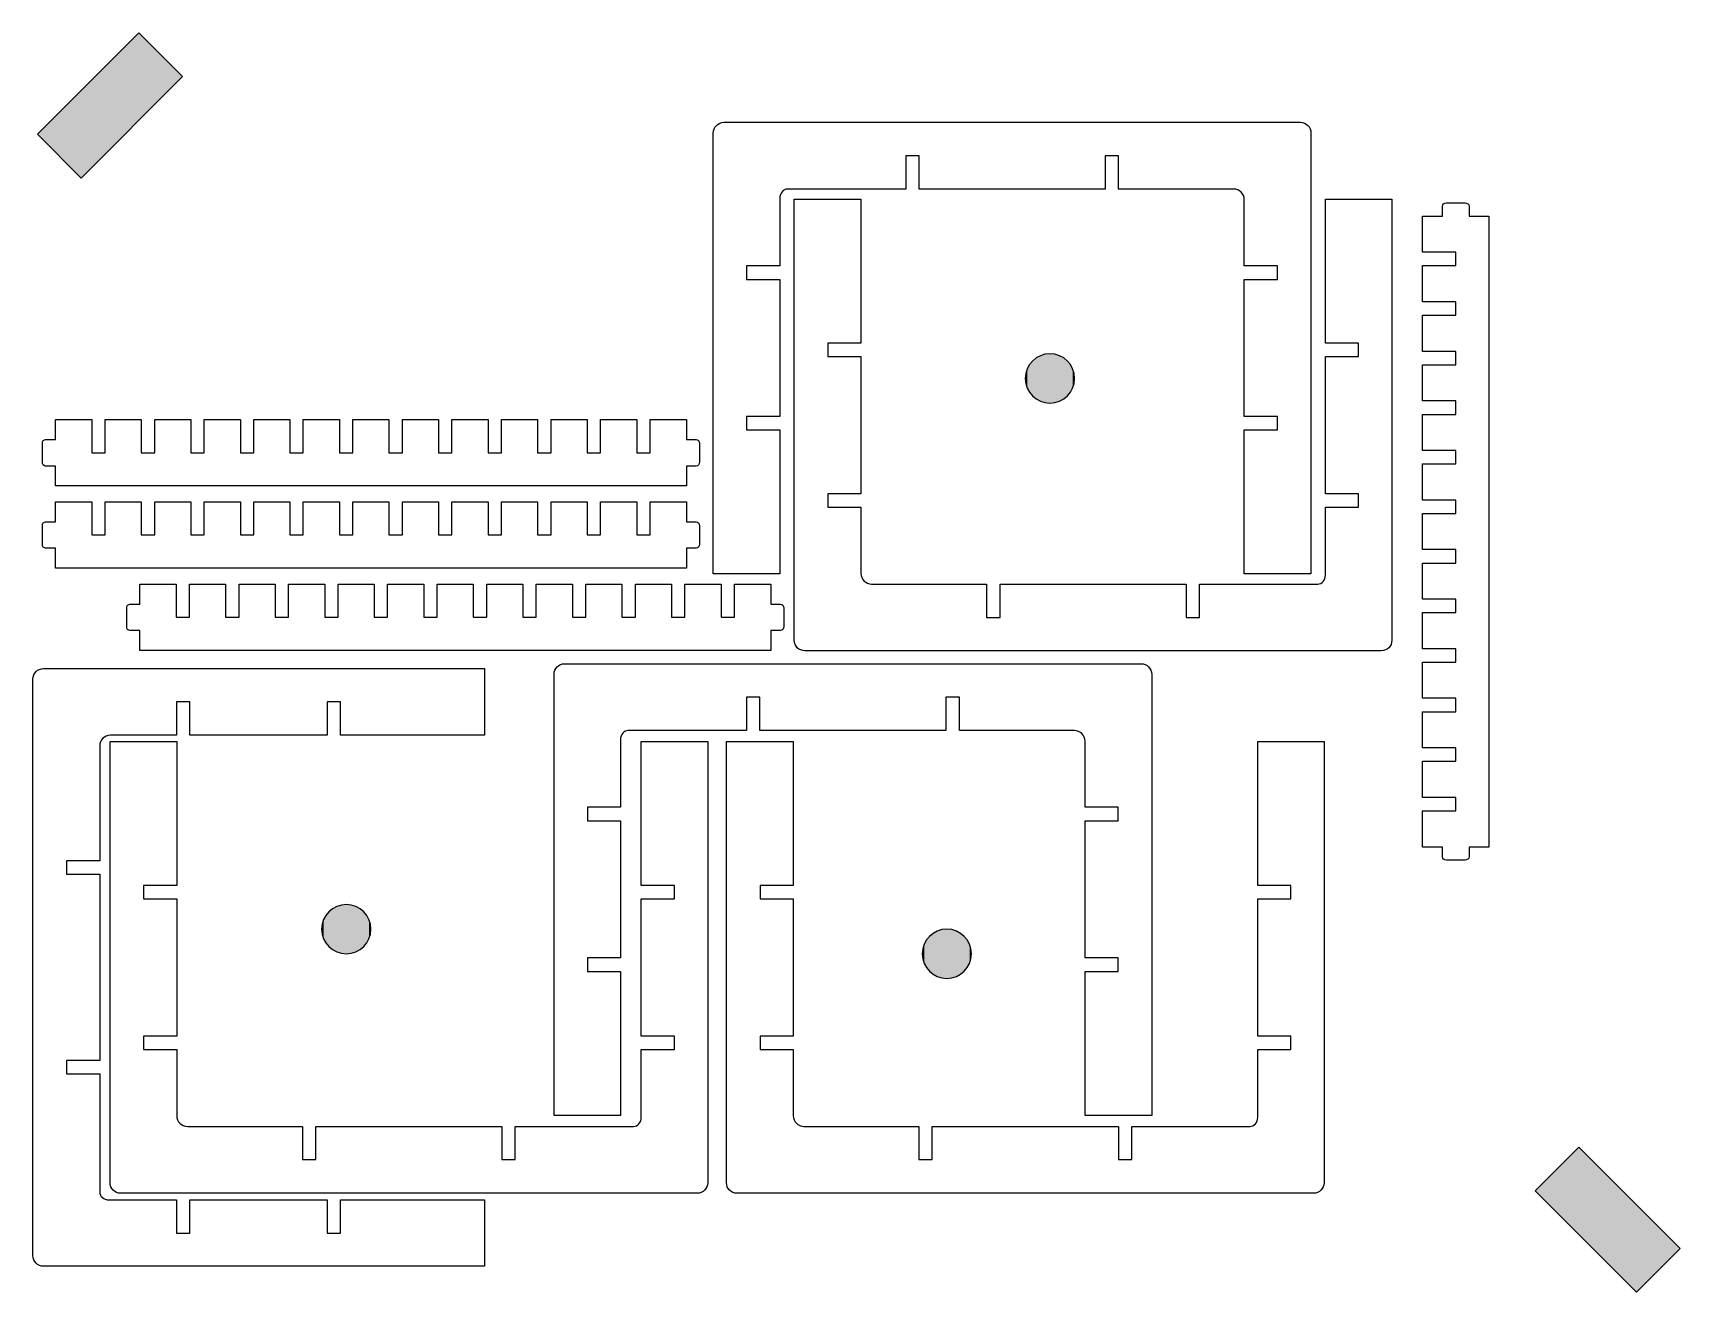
# Model space of a CAD drawing. Extents: x -481 to 759, y -592 to 356.
import ezdxf

# ---------------------------------------------------------------- set-up
doc = ezdxf.new("R2010")
doc.units = 0
doc.layers.add('LAYER_1', color=7, linetype='CONTINUOUS')

# ---------------------------------------------------------------- blocks, each defined once
blk = doc.blocks.new('*U1')
at = {"layer": 'LAYER_1', "color": 251}
for points in [[(-401.2, 290.3), (-444.6, 312.7), (-401.2, 356.1)], [(-444.6, 246.9), (-477.5, 279.8), (-444.6, 312.7)]]:
    blk.add_solid(points, dxfattribs=at)
at = {"layer": 'LAYER_1', "color": 251, "extrusion": (0, 0, -1)}
for points in [[(401.2, 290.3), (401.2, 356.1), (368.3, 323.2)], [(444.6, 246.9), (444.6, 312.7), (401.2, 290.3)]]:
    blk.add_solid(points, dxfattribs=at)
blk = doc.blocks.new('*U2')
at = {"layer": 'LAYER_1', "color": 251}
for points in [[(682.9, -548.3), (650, -515.4), (682.9, -482.5)], [(682.9, -548.3), (682.9, -482.5), (726.3, -591.7)]]:
    blk.add_solid(points, dxfattribs=at)
at = {"layer": 'LAYER_1', "color": 251, "extrusion": (0, 0, -1)}
for points in [[(-726.3, -591.7), (-682.9, -482.5), (-726.3, -525.8)], [(-726.3, -591.7), (-726.3, -525.8), (-759.2, -558.8)]]:
    blk.add_solid(points, dxfattribs=at)
blk = doc.blocks.new('*U3')
at = {"layer": 'LAYER_1', "color": 250}
for points in [[(-261.4, -327.3), (-262.1, -311.3), (-261.4, -309.7)], [(-260.4, -328.9), (-261.4, -309.7), (-260.4, -308.1)], [(-261.4, -327.3), (-261.4, -309.7), (-260.4, -328.9)], [(-259.4, -330.3), (-260.4, -308.1), (-259.4, -306.7)], [(-260.4, -328.9), (-260.4, -308.1), (-259.4, -330.3)], [(-258.2, -331.6), (-259.4, -306.7), (-258.2, -305.4)], [(-259.4, -330.3), (-259.4, -306.7), (-258.2, -331.6)], [(-256.8, -332.8), (-258.2, -305.4), (-256.8, -304.2)], [(-258.2, -331.6), (-258.2, -305.4), (-256.8, -332.8)], [(-255.4, -333.9), (-256.8, -304.2), (-255.4, -303.1)], [(-256.8, -332.8), (-256.8, -304.2), (-255.4, -333.9)], [(-253.9, -334.8), (-255.4, -303.1), (-253.9, -302.2)], [(-255.4, -333.9), (-255.4, -303.1), (-253.9, -334.8)], [(-252.3, -335.6), (-253.9, -302.2), (-252.3, -301.4)], [(-253.9, -334.8), (-253.9, -302.2), (-252.3, -335.6)], [(-250.6, -336.2), (-252.3, -301.4), (-250.6, -300.8)], [(-252.3, -335.6), (-252.3, -301.4), (-250.6, -336.2)], [(-248.8, -336.7), (-250.6, -300.8), (-248.8, -300.3)], [(-250.6, -336.2), (-250.6, -300.8), (-248.8, -336.7)], [(-246.9, -336.9), (-248.8, -300.3), (-246.9, -300.1)], [(-248.8, -336.7), (-248.8, -300.3), (-246.9, -336.9)], [(-245, -337), (-246.9, -300.1), (-245, -300)], [(-246.9, -336.9), (-246.9, -300.1), (-245, -337)], [(-263.5, -320.4), (-263.6, -318.5), (-263.5, -316.6)], [(-263.2, -322.2), (-263.5, -316.6), (-263.2, -314.8)], [(-263.5, -320.4), (-263.5, -316.6), (-263.2, -322.2)], [(-262.8, -324), (-263.2, -314.8), (-262.8, -313)], [(-263.2, -322.2), (-263.2, -314.8), (-262.8, -324)], [(-262.1, -325.7), (-262.8, -313), (-262.1, -311.3)], [(-262.8, -324), (-262.8, -313), (-262.1, -325.7)], [(-262.1, -325.7), (-262.1, -311.3), (-261.4, -327.3)]]:
    blk.add_solid(points, dxfattribs=at)
at = {"layer": 'LAYER_1', "color": 250, "extrusion": (0, 0, -1)}
for points in [[(245, -337), (245, -300), (243.2, -336.9)], [(243.2, -336.9), (245, -300), (243.2, -300.1)], [(243.2, -336.9), (243.2, -300.1), (241.3, -336.7)], [(241.3, -336.7), (243.2, -300.1), (241.3, -300.3)], [(241.3, -336.7), (241.3, -300.3), (239.5, -336.2)], [(239.5, -336.2), (241.3, -300.3), (239.5, -300.8)], [(239.5, -336.2), (239.5, -300.8), (237.8, -335.6)], [(237.8, -335.6), (239.5, -300.8), (237.8, -301.4)], [(237.8, -335.6), (237.8, -301.4), (236.2, -334.8)], [(236.2, -334.8), (237.8, -301.4), (236.2, -302.2)], [(236.2, -334.8), (236.2, -302.2), (234.7, -333.9)], [(234.7, -333.9), (236.2, -302.2), (234.7, -303.1)], [(234.7, -333.9), (234.7, -303.1), (233.3, -332.8)], [(233.3, -332.8), (234.7, -303.1), (233.3, -304.2)], [(233.3, -332.8), (233.3, -304.2), (231.9, -331.6)], [(231.9, -331.6), (233.3, -304.2), (231.9, -305.4)], [(231.9, -331.6), (231.9, -305.4), (230.7, -330.3)], [(230.7, -330.3), (231.9, -305.4), (230.7, -306.7)], [(230.7, -330.3), (230.7, -306.7), (229.7, -328.9)], [(229.7, -328.9), (230.7, -306.7), (229.7, -308.1)], [(229.7, -328.9), (229.7, -308.1), (228.7, -327.3)], [(228.7, -327.3), (229.7, -308.1), (228.7, -309.7)], [(228.7, -327.3), (228.7, -309.7), (228, -325.7)], [(228, -325.7), (228.7, -309.7), (228, -311.3)], [(228, -325.7), (228, -311.3), (227.3, -324)], [(227.3, -324), (228, -311.3), (227.3, -313)], [(227.3, -324), (227.3, -313), (226.9, -322.2)], [(226.9, -322.2), (227.3, -313), (226.9, -314.8)], [(226.9, -322.2), (226.9, -314.8), (226.6, -320.4)], [(226.6, -320.4), (226.9, -314.8), (226.6, -316.6)], [(226.6, -320.4), (226.6, -316.6), (226.5, -318.5)]]:
    blk.add_solid(points, dxfattribs=at)
blk = doc.blocks.new('*U4')
at = {"layer": 'LAYER_1', "color": 250}
for points in [[(275.9, 79.7), (274.4, 111.4), (275.9, 112.3)], [(277.6, 78.9), (275.9, 112.3), (277.6, 113.1)], [(275.9, 79.7), (275.9, 112.3), (277.6, 78.9)], [(279.3, 78.3), (277.6, 113.1), (279.3, 113.7)], [(277.6, 78.9), (277.6, 113.1), (279.3, 78.3)], [(281, 77.9), (279.3, 113.7), (281, 114.2)], [(279.3, 78.3), (279.3, 113.7), (281, 77.9)], [(282.9, 77.6), (281, 114.2), (282.9, 114.5)], [(281, 77.9), (281, 114.2), (282.9, 77.6)], [(284.8, 77.5), (282.9, 114.5), (284.8, 114.6)], [(282.9, 77.6), (282.9, 114.5), (284.8, 77.5)], [(266.6, 92.3), (266.3, 97.9), (266.6, 99.8)], [(267.1, 90.5), (266.6, 99.8), (267.1, 101.5)], [(266.6, 92.3), (266.6, 99.8), (267.1, 90.5)], [(267.7, 88.8), (267.1, 101.5), (267.7, 103.2)], [(267.1, 90.5), (267.1, 101.5), (267.7, 88.8)], [(268.5, 87.2), (267.7, 103.2), (268.5, 104.9)], [(267.7, 88.8), (267.7, 103.2), (268.5, 87.2)], [(269.4, 85.7), (268.5, 104.9), (269.4, 106.4)], [(268.5, 87.2), (268.5, 104.9), (269.4, 85.7)], [(270.5, 84.2), (269.4, 106.4), (270.5, 107.8)], [(269.4, 85.7), (269.4, 106.4), (270.5, 84.2)], [(271.7, 82.9), (270.5, 107.8), (271.7, 109.1)], [(270.5, 84.2), (270.5, 107.8), (271.7, 82.9)], [(273, 81.7), (271.7, 109.1), (273, 110.3)], [(271.7, 82.9), (271.7, 109.1), (273, 81.7)], [(274.4, 80.7), (273, 110.3), (274.4, 111.4)], [(273, 81.7), (273, 110.3), (274.4, 80.7)], [(274.4, 80.7), (274.4, 111.4), (275.9, 79.7)], [(266.3, 94.1), (266.2, 96), (266.3, 97.9)], [(266.3, 94.1), (266.3, 97.9), (266.6, 92.3)]]:
    blk.add_solid(points, dxfattribs=at)
at = {"layer": 'LAYER_1', "color": 250, "extrusion": (0, 0, -1)}
for points in [[(-284.8, 77.5), (-284.8, 114.6), (-286.7, 77.6)], [(-286.7, 77.6), (-284.8, 114.6), (-286.7, 114.5)], [(-286.7, 77.6), (-286.7, 114.5), (-288.5, 77.9)], [(-288.5, 77.9), (-286.7, 114.5), (-288.5, 114.2)], [(-288.5, 77.9), (-288.5, 114.2), (-290.3, 78.3)], [(-290.3, 78.3), (-288.5, 114.2), (-290.3, 113.7)], [(-290.3, 78.3), (-290.3, 113.7), (-292, 78.9)], [(-292, 78.9), (-290.3, 113.7), (-292, 113.1)], [(-292, 78.9), (-292, 113.1), (-293.6, 79.7)], [(-293.6, 79.7), (-292, 113.1), (-293.6, 112.3)], [(-293.6, 79.7), (-293.6, 112.3), (-295.1, 80.7)], [(-295.1, 80.7), (-293.6, 112.3), (-295.1, 111.4)], [(-295.1, 80.7), (-295.1, 111.4), (-296.6, 81.7)], [(-296.6, 81.7), (-295.1, 111.4), (-296.6, 110.3)], [(-296.6, 81.7), (-296.6, 110.3), (-297.9, 82.9)], [(-297.9, 82.9), (-296.6, 110.3), (-297.9, 109.1)], [(-297.9, 82.9), (-297.9, 109.1), (-299.1, 84.2)], [(-299.1, 84.2), (-297.9, 109.1), (-299.1, 107.8)], [(-299.1, 84.2), (-299.1, 107.8), (-300.2, 85.7)], [(-300.2, 85.7), (-299.1, 107.8), (-300.2, 106.4)], [(-300.2, 85.7), (-300.2, 106.4), (-301.1, 87.2)], [(-301.1, 87.2), (-300.2, 106.4), (-301.1, 104.9)], [(-301.1, 87.2), (-301.1, 104.9), (-301.9, 88.8)], [(-301.9, 88.8), (-301.1, 104.9), (-301.9, 103.2)], [(-301.9, 88.8), (-301.9, 103.2), (-302.5, 90.5)], [(-302.5, 90.5), (-301.9, 103.2), (-302.5, 101.5)], [(-302.5, 90.5), (-302.5, 101.5), (-302.9, 92.3)], [(-302.9, 92.3), (-302.5, 101.5), (-302.9, 99.8)], [(-302.9, 92.3), (-302.9, 99.8), (-303.2, 94.1)], [(-303.2, 94.1), (-302.9, 99.8), (-303.2, 97.9)], [(-303.2, 94.1), (-303.2, 97.9), (-303.3, 96)]]:
    blk.add_solid(points, dxfattribs=at)
blk = doc.blocks.new('*U5')
at = {"layer": 'LAYER_1', "color": 250}
for points in [[(196.8, -352.4), (195.4, -322.7), (196.8, -321.7)], [(198.3, -353.3), (196.8, -321.7), (198.3, -320.7)], [(196.8, -352.4), (196.8, -321.7), (198.3, -353.3)], [(200, -354.1), (198.3, -320.7), (200, -320)], [(198.3, -353.3), (198.3, -320.7), (200, -354.1)], [(201.7, -354.7), (200, -320), (201.7, -319.3)], [(200, -354.1), (200, -320), (201.7, -354.7)], [(203.5, -355.2), (201.7, -319.3), (203.5, -318.9)], [(201.7, -354.7), (201.7, -319.3), (203.5, -355.2)], [(205.3, -355.5), (203.5, -318.9), (205.3, -318.6)], [(203.5, -355.2), (203.5, -318.9), (205.3, -355.5)], [(207.2, -355.6), (205.3, -318.6), (207.2, -318.5)], [(205.3, -355.5), (205.3, -318.6), (207.2, -355.6)], [(189, -340.8), (188.7, -335.1), (189, -333.3)], [(189.5, -342.6), (189, -333.3), (189.5, -331.5)], [(189, -340.8), (189, -333.3), (189.5, -342.6)], [(190.1, -344.3), (189.5, -331.5), (190.1, -329.8)], [(189.5, -342.6), (189.5, -331.5), (190.1, -344.3)], [(190.9, -345.9), (190.1, -329.8), (190.9, -328.2)], [(190.1, -344.3), (190.1, -329.8), (190.9, -345.9)], [(191.8, -347.4), (190.9, -328.2), (191.8, -326.7)], [(190.9, -345.9), (190.9, -328.2), (191.8, -347.4)], [(192.9, -348.8), (191.8, -326.7), (192.9, -325.2)], [(191.8, -347.4), (191.8, -326.7), (192.9, -348.8)], [(194.1, -350.2), (192.9, -325.2), (194.1, -323.9)], [(192.9, -348.8), (192.9, -325.2), (194.1, -350.2)], [(195.4, -351.3), (194.1, -323.9), (195.4, -322.7)], [(194.1, -350.2), (194.1, -323.9), (195.4, -351.3)], [(195.4, -351.3), (195.4, -322.7), (196.8, -352.4)], [(188.7, -338.9), (188.6, -337), (188.7, -335.1)], [(188.7, -338.9), (188.7, -335.1), (189, -340.8)]]:
    blk.add_solid(points, dxfattribs=at)
at = {"layer": 'LAYER_1', "color": 250, "extrusion": (0, 0, -1)}
for points in [[(-207.2, -355.6), (-207.2, -318.5), (-209.1, -355.5)], [(-209.1, -355.5), (-207.2, -318.5), (-209.1, -318.6)], [(-209.1, -355.5), (-209.1, -318.6), (-210.9, -355.2)], [(-210.9, -355.2), (-209.1, -318.6), (-210.9, -318.9)], [(-210.9, -355.2), (-210.9, -318.9), (-212.7, -354.7)], [(-212.7, -354.7), (-210.9, -318.9), (-212.7, -319.3)], [(-212.7, -354.7), (-212.7, -319.3), (-214.4, -354.1)], [(-214.4, -354.1), (-212.7, -319.3), (-214.4, -320)], [(-214.4, -354.1), (-214.4, -320), (-216, -353.3)], [(-216, -353.3), (-214.4, -320), (-216, -320.7)], [(-216, -353.3), (-216, -320.7), (-217.6, -352.4)], [(-217.6, -352.4), (-216, -320.7), (-217.6, -321.7)], [(-217.6, -352.4), (-217.6, -321.7), (-219, -351.3)], [(-219, -351.3), (-217.6, -321.7), (-219, -322.7)], [(-219, -351.3), (-219, -322.7), (-220.3, -350.2)], [(-220.3, -350.2), (-219, -322.7), (-220.3, -323.9)], [(-220.3, -350.2), (-220.3, -323.9), (-221.5, -348.8)], [(-221.5, -348.8), (-220.3, -323.9), (-221.5, -325.2)], [(-221.5, -348.8), (-221.5, -325.2), (-222.6, -347.4)], [(-222.6, -347.4), (-221.5, -325.2), (-222.6, -326.7)], [(-222.6, -347.4), (-222.6, -326.7), (-223.5, -345.9)], [(-223.5, -345.9), (-222.6, -326.7), (-223.5, -328.2)], [(-223.5, -345.9), (-223.5, -328.2), (-224.3, -344.3)], [(-224.3, -344.3), (-223.5, -328.2), (-224.3, -329.8)], [(-224.3, -344.3), (-224.3, -329.8), (-224.9, -342.6)], [(-224.9, -342.6), (-224.3, -329.8), (-224.9, -331.5)], [(-224.9, -342.6), (-224.9, -331.5), (-225.4, -340.8)], [(-225.4, -340.8), (-224.9, -331.5), (-225.4, -333.3)], [(-225.4, -340.8), (-225.4, -333.3), (-225.6, -338.9)], [(-225.6, -338.9), (-225.4, -333.3), (-225.6, -335.1)], [(-225.6, -338.9), (-225.6, -335.1), (-225.7, -337)]]:
    blk.add_solid(points, dxfattribs=at)

msp = doc.modelspace()

# ---------------------------------------------------------------- linework, layer by layer
at = {"layer": 'LAYER_1'}
for points in [[(-368.3, 323.2), (-444.6, 246.9), (-477.5, 279.8), (-401.2, 356.1), (-368.3, 323.2)], [(682.9, -482.5), (759.2, -558.8), (726.3, -591.7), (650, -515.4), (682.9, -482.5)]]:
    msp.add_lwpolyline(points, dxfattribs=at)
at = {"layer": 'LAYER_1', "color": 250}
for points, knots in [([(81.3, -51.1), (81.3, -51.1), (81.3, -0.9), (81.3, 57.3), (81.3, 57.3), (56.4, 57.3), (56.4, 57.3), (56.4, 57.3), (56.4, 67.4), (56.4, 67.4), (56.4, 67.4), (81.3, 67.4), (81.3, 67.4), (81.3, 102.9), (81.3, 140.4), (81.3, 170.6), (81.3, 170.6), (56.4, 170.6), (56.4, 170.6), (56.4, 170.6), (56.4, 180.7), (56.4, 180.7), (56.4, 180.7), (81.3, 180.7), (81.3, 180.7), (81.3, 210.2), (81.3, 230.7), (81.3, 231.7), (81.3, 235.5), (84, 238.6), (87.2, 238.6), (88.3, 238.6), (126.2, 238.6), (176.2, 238.6), (176.2, 238.6), (176.2, 263.6), (176.2, 263.6), (176.2, 263.6), (186.3, 263.6), (186.3, 263.6), (186.3, 263.6), (186.3, 238.6), (186.3, 238.6), (230.5, 238.6), (282.4, 238.6), (326.4, 238.6), (326.4, 238.6), (326.4, 263.6), (326.4, 263.6), (326.4, 263.6), (336.5, 263.6), (336.5, 263.6), (336.5, 263.6), (336.5, 238.6), (336.5, 238.6), (386, 238.6), (423.1, 238.6), (423.1, 238.6), (427.5, 238.6), (431.1, 235), (431.1, 230.6), (431.1, 230.6), (431.1, 180.7), (431.1, 180.7), (431.1, 180.7), (456.1, 180.7), (456.1, 180.7), (456.1, 180.7), (456.1, 170.6), (456.1, 170.6), (456.1, 170.6), (431.1, 170.6), (431.1, 170.6), (431.1, 170.6), (431.1, 67.4), (431.1, 67.4), (431.1, 67.4), (456.1, 67.4), (456.1, 67.4), (456.1, 67.4), (456.1, 57.3), (456.1, 57.3), (456.1, 57.3), (431.1, 57.3), (431.1, 57.3), (431.1, 57.3), (431.1, -51.1), (431.1, -51.1), (431.1, -51.1), (481.3, -51.1), (481.3, -51.1), (481.3, -51.1), (481.3, 280.9), (481.3, 280.9), (481.3, 285.3), (477.7, 288.9), (473.3, 288.9), (473.3, 288.9), (39.3, 288.9), (39.3, 288.9), (34.9, 288.9), (31.3, 285.3), (31.3, 280.9), (31.3, 280.9), (31.3, -51.1), (31.3, -51.1), (31.3, -51.1), (81.3, -51.1), (81.3, -51.1)], [0, 0, 0, 0, 1, 1, 1, 2, 2, 2, 3, 3, 3, 4, 4, 4, 5, 5, 5, 6, 6, 6, 7, 7, 7, 8, 8, 8, 9, 9, 9, 10, 10, 10, 11, 11, 11, 12, 12, 12, 13, 13, 13, 14, 14, 14, 15, 15, 15, 16, 16, 16, 17, 17, 17, 18, 18, 18, 19, 19, 19, 20, 20, 20, 21, 21, 21, 22, 22, 22, 23, 23, 23, 24, 24, 24, 25, 25, 25, 26, 26, 26, 27, 27, 27, 28, 28, 28, 29, 29, 29, 30, 30, 30, 31, 31, 31, 32, 32, 32, 33, 33, 33, 34, 34, 34, 35, 35, 35, 36, 36, 36, 36]), ([(492.2, 230.9), (492.2, 230.9), (492.2, 180.7), (492.2, 122.5), (492.2, 122.5), (517.2, 122.5), (517.2, 122.5), (517.2, 122.5), (517.2, 112.5), (517.2, 112.5), (517.2, 112.5), (492.2, 112.5), (492.2, 112.5), (492.2, 76.9), (492.2, 39.4), (492.2, 9.2), (492.2, 9.2), (517.2, 9.2), (517.2, 9.2), (517.2, 9.2), (517.2, -0.9), (517.2, -0.9), (517.2, -0.9), (492.2, -0.9), (492.2, -0.9), (492.2, -30.4), (492.2, -50.9), (492.2, -51.9), (492.2, -55.7), (489.6, -58.8), (486.4, -58.8), (485.3, -58.8), (447.4, -58.8), (397.4, -58.8), (397.4, -58.8), (397.4, -83.8), (397.4, -83.8), (397.4, -83.8), (387.3, -83.8), (387.3, -83.8), (387.3, -83.8), (387.3, -58.8), (387.3, -58.8), (343.1, -58.8), (291.1, -58.8), (247.2, -58.8), (247.2, -58.8), (247.2, -83.8), (247.2, -83.8), (247.2, -83.8), (237.1, -83.8), (237.1, -83.8), (237.1, -83.8), (237.1, -58.8), (237.1, -58.8), (187.6, -58.8), (150.5, -58.8), (150.5, -58.8), (146.1, -58.8), (142.5, -55.2), (142.5, -50.8), (142.5, -50.8), (142.5, -0.9), (142.5, -0.9), (142.5, -0.9), (117.5, -0.9), (117.5, -0.9), (117.5, -0.9), (117.5, 9.2), (117.5, 9.2), (117.5, 9.2), (142.5, 9.2), (142.5, 9.2), (142.5, 9.2), (142.5, 112.5), (142.5, 112.5), (142.5, 112.5), (117.5, 112.5), (117.5, 112.5), (117.5, 112.5), (117.5, 122.5), (117.5, 122.5), (117.5, 122.5), (142.5, 122.5), (142.5, 122.5), (142.5, 122.5), (142.5, 230.9), (142.5, 230.9), (142.5, 230.9), (92.2, 230.9), (92.2, 230.9), (92.2, 230.9), (92.2, -101.1), (92.2, -101.1), (92.2, -105.4), (95.8, -109), (100.2, -109), (100.2, -109), (534.2, -109), (534.2, -109), (538.6, -109), (542.2, -105.4), (542.2, -101.1), (542.2, -101.1), (542.2, 230.9), (542.2, 230.9), (542.2, 230.9), (492.2, 230.9), (492.2, 230.9)], [0, 0, 0, 0, 1, 1, 1, 2, 2, 2, 3, 3, 3, 4, 4, 4, 5, 5, 5, 6, 6, 6, 7, 7, 7, 8, 8, 8, 9, 9, 9, 10, 10, 10, 11, 11, 11, 12, 12, 12, 13, 13, 13, 14, 14, 14, 15, 15, 15, 16, 16, 16, 17, 17, 17, 18, 18, 18, 19, 19, 19, 20, 20, 20, 21, 21, 21, 22, 22, 22, 23, 23, 23, 24, 24, 24, 25, 25, 25, 26, 26, 26, 27, 27, 27, 28, 28, 28, 29, 29, 29, 30, 30, 30, 31, 31, 31, 32, 32, 32, 33, 33, 33, 34, 34, 34, 35, 35, 35, 36, 36, 36, 36]), ([(580.3, -256.7), (580.3, -256.7), (580.3, -264.1), (580.3, -264.1), (580.3, -265.5), (581.7, -266.6), (583.4, -266.6), (583.4, -266.6), (597.3, -266.6), (597.3, -266.6), (598.9, -266.6), (600.3, -265.5), (600.3, -264.1), (600.3, -264.1), (600.3, -256.7), (600.3, -256.7), (600.3, -256.7), (615.3, -256.7), (615.3, -256.7), (615.3, -256.7), (615.3, 218.3), (615.3, 218.3), (615.3, 218.3), (600.3, 218.3), (600.3, 218.3), (600.3, 218.3), (600.3, 225.7), (600.3, 225.7), (600.3, 227.1), (598.9, 228.2), (597.3, 228.2), (597.3, 228.2), (583.4, 228.2), (583.4, 228.2), (581.7, 228.2), (580.3, 227.1), (580.3, 225.7), (580.3, 225.7), (580.3, 218.3), (580.3, 218.3), (580.3, 218.3), (565.3, 218.3), (565.3, 218.3), (565.3, 218.3), (565.3, 191.1), (565.3, 191.1), (565.3, 191.1), (590.3, 191.1), (590.3, 191.1), (590.3, 191.1), (590.3, 181), (590.3, 181), (590.3, 181), (565.3, 181), (565.3, 181), (565.3, 181), (565.3, 153.7), (565.3, 153.7), (565.3, 153.7), (590.3, 153.7), (590.3, 153.7), (590.3, 153.7), (590.3, 143.6), (590.3, 143.6), (590.3, 143.6), (565.3, 143.6), (565.3, 143.6), (565.3, 143.6), (565.3, 116.4), (565.3, 116.4), (565.3, 116.4), (590.3, 116.4), (590.3, 116.4), (590.3, 116.4), (590.3, 106.3), (590.3, 106.3), (590.3, 106.3), (565.3, 106.3), (565.3, 106.3), (565.3, 106.3), (565.3, 79.1), (565.3, 79.1), (565.3, 79.1), (590.3, 79.1), (590.3, 79.1), (590.3, 79.1), (590.3, 69), (590.3, 69), (590.3, 69), (565.3, 69), (565.3, 69), (565.3, 69), (565.3, 41.8), (565.3, 41.8), (565.3, 41.8), (590.3, 41.8), (590.3, 41.8), (590.3, 41.8), (590.3, 31.7), (590.3, 31.7), (590.3, 31.7), (565.3, 31.7), (565.3, 31.7), (565.3, 31.7), (565.3, 4.5), (565.3, 4.5), (565.3, 4.5), (590.3, 4.5), (590.3, 4.5), (590.3, 4.5), (590.3, -5.6), (590.3, -5.6), (590.3, -5.6), (565.3, -5.6), (565.3, -5.6), (565.3, -5.6), (565.3, -32.8), (565.3, -32.8), (565.3, -32.8), (590.3, -32.8), (590.3, -32.8), (590.3, -32.8), (590.3, -42.9), (590.3, -42.9), (590.3, -42.9), (565.3, -42.9), (565.3, -42.9), (565.3, -42.9), (565.3, -70.1), (565.3, -70.1), (565.3, -70.1), (590.3, -70.1), (590.3, -70.1), (590.3, -70.1), (590.3, -80.2), (590.3, -80.2), (590.3, -80.2), (565.3, -80.2), (565.3, -80.2), (565.3, -80.2), (565.3, -107.4), (565.3, -107.4), (565.3, -107.4), (590.3, -107.4), (590.3, -107.4), (590.3, -107.4), (590.3, -117.5), (590.3, -117.5), (590.3, -117.5), (565.3, -117.5), (565.3, -117.5), (565.3, -117.5), (565.3, -144.7), (565.3, -144.7), (565.3, -144.7), (590.3, -144.7), (590.3, -144.7), (590.3, -144.7), (590.3, -154.8), (590.3, -154.8), (590.3, -154.8), (565.3, -154.8), (565.3, -154.8), (565.3, -154.8), (565.3, -182), (565.3, -182), (565.3, -182), (590.3, -182), (590.3, -182), (590.3, -182), (590.3, -192.1), (590.3, -192.1), (590.3, -192.1), (565.3, -192.1), (565.3, -192.1), (565.3, -192.1), (565.3, -219.3), (565.3, -219.3), (565.3, -219.3), (590.3, -219.3), (590.3, -219.3), (590.3, -219.3), (590.3, -229.4), (590.3, -229.4), (590.3, -229.4), (565.3, -229.4), (565.3, -229.4), (565.3, -229.4), (565.3, -256.7), (565.3, -256.7), (565.3, -256.7), (580.3, -256.7), (580.3, -256.7)], [0, 0, 0, 0, 1, 1, 1, 2, 2, 2, 3, 3, 3, 4, 4, 4, 5, 5, 5, 6, 6, 6, 7, 7, 7, 8, 8, 8, 9, 9, 9, 10, 10, 10, 11, 11, 11, 12, 12, 12, 13, 13, 13, 14, 14, 14, 15, 15, 15, 16, 16, 16, 17, 17, 17, 18, 18, 18, 19, 19, 19, 20, 20, 20, 21, 21, 21, 22, 22, 22, 23, 23, 23, 24, 24, 24, 25, 25, 25, 26, 26, 26, 27, 27, 27, 28, 28, 28, 29, 29, 29, 30, 30, 30, 31, 31, 31, 32, 32, 32, 33, 33, 33, 34, 34, 34, 35, 35, 35, 36, 36, 36, 37, 37, 37, 38, 38, 38, 39, 39, 39, 40, 40, 40, 41, 41, 41, 42, 42, 42, 43, 43, 43, 44, 44, 44, 45, 45, 45, 46, 46, 46, 47, 47, 47, 48, 48, 48, 49, 49, 49, 50, 50, 50, 51, 51, 51, 52, 52, 52, 53, 53, 53, 54, 54, 54, 55, 55, 55, 56, 56, 56, 57, 57, 57, 58, 58, 58, 59, 59, 59, 60, 60, 60, 61, 61, 61, 62, 62, 62, 63, 63, 63, 64, 64, 64, 64]), ([(-464, 50.1), (-464, 50.1), (-471.4, 50.1), (-471.4, 50.1), (-472.8, 50.1), (-473.9, 48.7), (-473.9, 47.1), (-473.9, 47.1), (-473.9, 33.1), (-473.9, 33.1), (-473.9, 31.5), (-472.8, 30.1), (-471.4, 30.1), (-471.4, 30.1), (-464, 30.1), (-464, 30.1), (-464, 30.1), (-464, 15.1), (-464, 15.1), (-464, 15.1), (11, 15.1), (11, 15.1), (11, 15.1), (11, 30.1), (11, 30.1), (11, 30.1), (18.4, 30.1), (18.4, 30.1), (19.8, 30.1), (20.9, 31.5), (20.9, 33.1), (20.9, 33.1), (20.9, 47.1), (20.9, 47.1), (20.9, 48.7), (19.8, 50.1), (18.4, 50.1), (18.4, 50.1), (11, 50.1), (11, 50.1), (11, 50.1), (11, 65.1), (11, 65.1), (11, 65.1), (-16.3, 65.1), (-16.3, 65.1), (-16.3, 65.1), (-16.3, 40.1), (-16.3, 40.1), (-16.3, 40.1), (-26.4, 40.1), (-26.4, 40.1), (-26.4, 40.1), (-26.4, 65.1), (-26.4, 65.1), (-26.4, 65.1), (-53.6, 65.1), (-53.6, 65.1), (-53.6, 65.1), (-53.6, 40.1), (-53.6, 40.1), (-53.6, 40.1), (-63.7, 40.1), (-63.7, 40.1), (-63.7, 40.1), (-63.7, 65.1), (-63.7, 65.1), (-63.7, 65.1), (-90.9, 65.1), (-90.9, 65.1), (-90.9, 65.1), (-90.9, 40.1), (-90.9, 40.1), (-90.9, 40.1), (-101, 40.1), (-101, 40.1), (-101, 40.1), (-101, 65.1), (-101, 65.1), (-101, 65.1), (-128.2, 65.1), (-128.2, 65.1), (-128.2, 65.1), (-128.2, 40.1), (-128.2, 40.1), (-128.2, 40.1), (-138.3, 40.1), (-138.3, 40.1), (-138.3, 40.1), (-138.3, 65.1), (-138.3, 65.1), (-138.3, 65.1), (-165.5, 65.1), (-165.5, 65.1), (-165.5, 65.1), (-165.5, 40.1), (-165.5, 40.1), (-165.5, 40.1), (-175.6, 40.1), (-175.6, 40.1), (-175.6, 40.1), (-175.6, 65.1), (-175.6, 65.1), (-175.6, 65.1), (-202.8, 65.1), (-202.8, 65.1), (-202.8, 65.1), (-202.8, 40.1), (-202.8, 40.1), (-202.8, 40.1), (-212.9, 40.1), (-212.9, 40.1), (-212.9, 40.1), (-212.9, 65.1), (-212.9, 65.1), (-212.9, 65.1), (-240.1, 65.1), (-240.1, 65.1), (-240.1, 65.1), (-240.1, 40.1), (-240.1, 40.1), (-240.1, 40.1), (-250.2, 40.1), (-250.2, 40.1), (-250.2, 40.1), (-250.2, 65.1), (-250.2, 65.1), (-250.2, 65.1), (-277.4, 65.1), (-277.4, 65.1), (-277.4, 65.1), (-277.4, 40.1), (-277.4, 40.1), (-277.4, 40.1), (-287.5, 40.1), (-287.5, 40.1), (-287.5, 40.1), (-287.5, 65.1), (-287.5, 65.1), (-287.5, 65.1), (-314.7, 65.1), (-314.7, 65.1), (-314.7, 65.1), (-314.7, 40.1), (-314.7, 40.1), (-314.7, 40.1), (-324.8, 40.1), (-324.8, 40.1), (-324.8, 40.1), (-324.8, 65.1), (-324.8, 65.1), (-324.8, 65.1), (-352, 65.1), (-352, 65.1), (-352, 65.1), (-352, 40.1), (-352, 40.1), (-352, 40.1), (-362.1, 40.1), (-362.1, 40.1), (-362.1, 40.1), (-362.1, 65.1), (-362.1, 65.1), (-362.1, 65.1), (-389.3, 65.1), (-389.3, 65.1), (-389.3, 65.1), (-389.3, 40.1), (-389.3, 40.1), (-389.3, 40.1), (-399.4, 40.1), (-399.4, 40.1), (-399.4, 40.1), (-399.4, 65.1), (-399.4, 65.1), (-399.4, 65.1), (-426.7, 65.1), (-426.7, 65.1), (-426.7, 65.1), (-426.7, 40.1), (-426.7, 40.1), (-426.7, 40.1), (-436.7, 40.1), (-436.7, 40.1), (-436.7, 40.1), (-436.7, 65.1), (-436.7, 65.1), (-436.7, 65.1), (-464, 65.1), (-464, 65.1), (-464, 65.1), (-464, 50.1), (-464, 50.1)], [0, 0, 0, 0, 1, 1, 1, 2, 2, 2, 3, 3, 3, 4, 4, 4, 5, 5, 5, 6, 6, 6, 7, 7, 7, 8, 8, 8, 9, 9, 9, 10, 10, 10, 11, 11, 11, 12, 12, 12, 13, 13, 13, 14, 14, 14, 15, 15, 15, 16, 16, 16, 17, 17, 17, 18, 18, 18, 19, 19, 19, 20, 20, 20, 21, 21, 21, 22, 22, 22, 23, 23, 23, 24, 24, 24, 25, 25, 25, 26, 26, 26, 27, 27, 27, 28, 28, 28, 29, 29, 29, 30, 30, 30, 31, 31, 31, 32, 32, 32, 33, 33, 33, 34, 34, 34, 35, 35, 35, 36, 36, 36, 37, 37, 37, 38, 38, 38, 39, 39, 39, 40, 40, 40, 41, 41, 41, 42, 42, 42, 43, 43, 43, 44, 44, 44, 45, 45, 45, 46, 46, 46, 47, 47, 47, 48, 48, 48, 49, 49, 49, 50, 50, 50, 51, 51, 51, 52, 52, 52, 53, 53, 53, 54, 54, 54, 55, 55, 55, 56, 56, 56, 57, 57, 57, 58, 58, 58, 59, 59, 59, 60, 60, 60, 61, 61, 61, 62, 62, 62, 63, 63, 63, 64, 64, 64, 64]), ([(-464, -11.8), (-464, -11.8), (-471.4, -11.8), (-471.4, -11.8), (-472.8, -11.8), (-473.9, -13.2), (-473.9, -14.9), (-473.9, -14.9), (-473.9, -28.8), (-473.9, -28.8), (-473.9, -30.4), (-472.8, -31.8), (-471.4, -31.8), (-471.4, -31.8), (-464, -31.8), (-464, -31.8), (-464, -31.8), (-464, -46.8), (-464, -46.8), (-464, -46.8), (11, -46.8), (11, -46.8), (11, -46.8), (11, -31.8), (11, -31.8), (11, -31.8), (18.4, -31.8), (18.4, -31.8), (19.8, -31.8), (20.9, -30.4), (20.9, -28.8), (20.9, -28.8), (20.9, -14.9), (20.9, -14.9), (20.9, -13.2), (19.8, -11.8), (18.4, -11.8), (18.4, -11.8), (11, -11.8), (11, -11.8), (11, -11.8), (11, 3.2), (11, 3.2), (11, 3.2), (-16.3, 3.2), (-16.3, 3.2), (-16.3, 3.2), (-16.3, -21.8), (-16.3, -21.8), (-16.3, -21.8), (-26.4, -21.8), (-26.4, -21.8), (-26.4, -21.8), (-26.4, 3.2), (-26.4, 3.2), (-26.4, 3.2), (-53.6, 3.2), (-53.6, 3.2), (-53.6, 3.2), (-53.6, -21.8), (-53.6, -21.8), (-53.6, -21.8), (-63.7, -21.8), (-63.7, -21.8), (-63.7, -21.8), (-63.7, 3.2), (-63.7, 3.2), (-63.7, 3.2), (-90.9, 3.2), (-90.9, 3.2), (-90.9, 3.2), (-90.9, -21.8), (-90.9, -21.8), (-90.9, -21.8), (-101, -21.8), (-101, -21.8), (-101, -21.8), (-101, 3.2), (-101, 3.2), (-101, 3.2), (-128.2, 3.2), (-128.2, 3.2), (-128.2, 3.2), (-128.2, -21.8), (-128.2, -21.8), (-128.2, -21.8), (-138.3, -21.8), (-138.3, -21.8), (-138.3, -21.8), (-138.3, 3.2), (-138.3, 3.2), (-138.3, 3.2), (-165.5, 3.2), (-165.5, 3.2), (-165.5, 3.2), (-165.5, -21.8), (-165.5, -21.8), (-165.5, -21.8), (-175.6, -21.8), (-175.6, -21.8), (-175.6, -21.8), (-175.6, 3.2), (-175.6, 3.2), (-175.6, 3.2), (-202.8, 3.2), (-202.8, 3.2), (-202.8, 3.2), (-202.8, -21.8), (-202.8, -21.8), (-202.8, -21.8), (-212.9, -21.8), (-212.9, -21.8), (-212.9, -21.8), (-212.9, 3.2), (-212.9, 3.2), (-212.9, 3.2), (-240.1, 3.2), (-240.1, 3.2), (-240.1, 3.2), (-240.1, -21.8), (-240.1, -21.8), (-240.1, -21.8), (-250.2, -21.8), (-250.2, -21.8), (-250.2, -21.8), (-250.2, 3.2), (-250.2, 3.2), (-250.2, 3.2), (-277.4, 3.2), (-277.4, 3.2), (-277.4, 3.2), (-277.4, -21.8), (-277.4, -21.8), (-277.4, -21.8), (-287.5, -21.8), (-287.5, -21.8), (-287.5, -21.8), (-287.5, 3.2), (-287.5, 3.2), (-287.5, 3.2), (-314.7, 3.2), (-314.7, 3.2), (-314.7, 3.2), (-314.7, -21.8), (-314.7, -21.8), (-314.7, -21.8), (-324.8, -21.8), (-324.8, -21.8), (-324.8, -21.8), (-324.8, 3.2), (-324.8, 3.2), (-324.8, 3.2), (-352, 3.2), (-352, 3.2), (-352, 3.2), (-352, -21.8), (-352, -21.8), (-352, -21.8), (-362.1, -21.8), (-362.1, -21.8), (-362.1, -21.8), (-362.1, 3.2), (-362.1, 3.2), (-362.1, 3.2), (-389.3, 3.2), (-389.3, 3.2), (-389.3, 3.2), (-389.3, -21.8), (-389.3, -21.8), (-389.3, -21.8), (-399.4, -21.8), (-399.4, -21.8), (-399.4, -21.8), (-399.4, 3.2), (-399.4, 3.2), (-399.4, 3.2), (-426.7, 3.2), (-426.7, 3.2), (-426.7, 3.2), (-426.7, -21.8), (-426.7, -21.8), (-426.7, -21.8), (-436.7, -21.8), (-436.7, -21.8), (-436.7, -21.8), (-436.7, 3.2), (-436.7, 3.2), (-436.7, 3.2), (-464, 3.2), (-464, 3.2), (-464, 3.2), (-464, -11.8), (-464, -11.8)], [0, 0, 0, 0, 1, 1, 1, 2, 2, 2, 3, 3, 3, 4, 4, 4, 5, 5, 5, 6, 6, 6, 7, 7, 7, 8, 8, 8, 9, 9, 9, 10, 10, 10, 11, 11, 11, 12, 12, 12, 13, 13, 13, 14, 14, 14, 15, 15, 15, 16, 16, 16, 17, 17, 17, 18, 18, 18, 19, 19, 19, 20, 20, 20, 21, 21, 21, 22, 22, 22, 23, 23, 23, 24, 24, 24, 25, 25, 25, 26, 26, 26, 27, 27, 27, 28, 28, 28, 29, 29, 29, 30, 30, 30, 31, 31, 31, 32, 32, 32, 33, 33, 33, 34, 34, 34, 35, 35, 35, 36, 36, 36, 37, 37, 37, 38, 38, 38, 39, 39, 39, 40, 40, 40, 41, 41, 41, 42, 42, 42, 43, 43, 43, 44, 44, 44, 45, 45, 45, 46, 46, 46, 47, 47, 47, 48, 48, 48, 49, 49, 49, 50, 50, 50, 51, 51, 51, 52, 52, 52, 53, 53, 53, 54, 54, 54, 55, 55, 55, 56, 56, 56, 57, 57, 57, 58, 58, 58, 59, 59, 59, 60, 60, 60, 61, 61, 61, 62, 62, 62, 63, 63, 63, 64, 64, 64, 64]), ([(-400.5, -73.8), (-400.5, -73.8), (-407.9, -73.8), (-407.9, -73.8), (-409.3, -73.8), (-410.4, -75.1), (-410.4, -76.8), (-410.4, -76.8), (-410.4, -90.7), (-410.4, -90.7), (-410.4, -92.4), (-409.3, -93.7), (-407.9, -93.7), (-407.9, -93.7), (-400.5, -93.7), (-400.5, -93.7), (-400.5, -93.7), (-400.5, -108.7), (-400.5, -108.7), (-400.5, -108.7), (74.5, -108.7), (74.5, -108.7), (74.5, -108.7), (74.5, -93.7), (74.5, -93.7), (74.5, -93.7), (81.9, -93.7), (81.9, -93.7), (83.3, -93.7), (84.4, -92.4), (84.4, -90.7), (84.4, -90.7), (84.4, -76.8), (84.4, -76.8), (84.4, -75.1), (83.3, -73.8), (81.9, -73.8), (81.9, -73.8), (74.5, -73.8), (74.5, -73.8), (74.5, -73.8), (74.5, -58.7), (74.5, -58.7), (74.5, -58.7), (47.2, -58.7), (47.2, -58.7), (47.2, -58.7), (47.2, -83.7), (47.2, -83.7), (47.2, -83.7), (37.1, -83.7), (37.1, -83.7), (37.1, -83.7), (37.1, -58.7), (37.1, -58.7), (37.1, -58.7), (9.9, -58.7), (9.9, -58.7), (9.9, -58.7), (9.9, -83.7), (9.9, -83.7), (9.9, -83.7), (-0.2, -83.7), (-0.2, -83.7), (-0.2, -83.7), (-0.2, -58.7), (-0.2, -58.7), (-0.2, -58.7), (-27.4, -58.7), (-27.4, -58.7), (-27.4, -58.7), (-27.4, -83.7), (-27.4, -83.7), (-27.4, -83.7), (-37.5, -83.7), (-37.5, -83.7), (-37.5, -83.7), (-37.5, -58.7), (-37.5, -58.7), (-37.5, -58.7), (-64.7, -58.7), (-64.7, -58.7), (-64.7, -58.7), (-64.7, -83.7), (-64.7, -83.7), (-64.7, -83.7), (-74.8, -83.7), (-74.8, -83.7), (-74.8, -83.7), (-74.8, -58.7), (-74.8, -58.7), (-74.8, -58.7), (-102, -58.7), (-102, -58.7), (-102, -58.7), (-102, -83.7), (-102, -83.7), (-102, -83.7), (-112.1, -83.7), (-112.1, -83.7), (-112.1, -83.7), (-112.1, -58.7), (-112.1, -58.7), (-112.1, -58.7), (-139.3, -58.7), (-139.3, -58.7), (-139.3, -58.7), (-139.3, -83.7), (-139.3, -83.7), (-139.3, -83.7), (-149.4, -83.7), (-149.4, -83.7), (-149.4, -83.7), (-149.4, -58.7), (-149.4, -58.7), (-149.4, -58.7), (-176.6, -58.7), (-176.6, -58.7), (-176.6, -58.7), (-176.6, -83.7), (-176.6, -83.7), (-176.6, -83.7), (-186.7, -83.7), (-186.7, -83.7), (-186.7, -83.7), (-186.7, -58.7), (-186.7, -58.7), (-186.7, -58.7), (-213.9, -58.7), (-213.9, -58.7), (-213.9, -58.7), (-213.9, -83.7), (-213.9, -83.7), (-213.9, -83.7), (-224, -83.7), (-224, -83.7), (-224, -83.7), (-224, -58.7), (-224, -58.7), (-224, -58.7), (-251.2, -58.7), (-251.2, -58.7), (-251.2, -58.7), (-251.2, -83.7), (-251.2, -83.7), (-251.2, -83.7), (-261.3, -83.7), (-261.3, -83.7), (-261.3, -83.7), (-261.3, -58.7), (-261.3, -58.7), (-261.3, -58.7), (-288.5, -58.7), (-288.5, -58.7), (-288.5, -58.7), (-288.5, -83.7), (-288.5, -83.7), (-288.5, -83.7), (-298.6, -83.7), (-298.6, -83.7), (-298.6, -83.7), (-298.6, -58.7), (-298.6, -58.7), (-298.6, -58.7), (-325.8, -58.7), (-325.8, -58.7), (-325.8, -58.7), (-325.8, -83.7), (-325.8, -83.7), (-325.8, -83.7), (-335.9, -83.7), (-335.9, -83.7), (-335.9, -83.7), (-335.9, -58.7), (-335.9, -58.7), (-335.9, -58.7), (-363.2, -58.7), (-363.2, -58.7), (-363.2, -58.7), (-363.2, -83.7), (-363.2, -83.7), (-363.2, -83.7), (-373.2, -83.7), (-373.2, -83.7), (-373.2, -83.7), (-373.2, -58.7), (-373.2, -58.7), (-373.2, -58.7), (-400.5, -58.7), (-400.5, -58.7), (-400.5, -58.7), (-400.5, -73.8), (-400.5, -73.8)], [0, 0, 0, 0, 1, 1, 1, 2, 2, 2, 3, 3, 3, 4, 4, 4, 5, 5, 5, 6, 6, 6, 7, 7, 7, 8, 8, 8, 9, 9, 9, 10, 10, 10, 11, 11, 11, 12, 12, 12, 13, 13, 13, 14, 14, 14, 15, 15, 15, 16, 16, 16, 17, 17, 17, 18, 18, 18, 19, 19, 19, 20, 20, 20, 21, 21, 21, 22, 22, 22, 23, 23, 23, 24, 24, 24, 25, 25, 25, 26, 26, 26, 27, 27, 27, 28, 28, 28, 29, 29, 29, 30, 30, 30, 31, 31, 31, 32, 32, 32, 33, 33, 33, 34, 34, 34, 35, 35, 35, 36, 36, 36, 37, 37, 37, 38, 38, 38, 39, 39, 39, 40, 40, 40, 41, 41, 41, 42, 42, 42, 43, 43, 43, 44, 44, 44, 45, 45, 45, 46, 46, 46, 47, 47, 47, 48, 48, 48, 49, 49, 49, 50, 50, 50, 51, 51, 51, 52, 52, 52, 53, 53, 53, 54, 54, 54, 55, 55, 55, 56, 56, 56, 57, 57, 57, 58, 58, 58, 59, 59, 59, 60, 60, 60, 61, 61, 61, 62, 62, 62, 63, 63, 63, 64, 64, 64, 64]), ([(-141, -522.3), (-141, -522.3), (-191.2, -522.3), (-249.4, -522.3), (-249.4, -522.3), (-249.4, -547.3), (-249.4, -547.3), (-249.4, -547.3), (-259.5, -547.3), (-259.5, -547.3), (-259.5, -547.3), (-259.5, -522.3), (-259.5, -522.3), (-295, -522.3), (-332.6, -522.3), (-362.8, -522.3), (-362.8, -522.3), (-362.8, -547.3), (-362.8, -547.3), (-362.8, -547.3), (-372.9, -547.3), (-372.9, -547.3), (-372.9, -547.3), (-372.9, -522.3), (-372.9, -522.3), (-402.3, -522.3), (-422.8, -522.3), (-423.8, -522.3), (-427.6, -522.3), (-430.7, -519.6), (-430.7, -516.4), (-430.7, -515.3), (-430.7, -477.4), (-430.7, -427.4), (-430.7, -427.4), (-455.7, -427.4), (-455.7, -427.4), (-455.7, -427.4), (-455.7, -417.3), (-455.7, -417.3), (-455.7, -417.3), (-430.7, -417.3), (-430.7, -417.3), (-430.7, -373.1), (-430.7, -321.2), (-430.7, -277.2), (-430.7, -277.2), (-455.7, -277.2), (-455.7, -277.2), (-455.7, -277.2), (-455.7, -267.1), (-455.7, -267.1), (-455.7, -267.1), (-430.7, -267.1), (-430.7, -267.1), (-430.7, -217.6), (-430.7, -180.5), (-430.7, -180.5), (-430.7, -176.1), (-427.1, -172.5), (-422.7, -172.5), (-422.7, -172.5), (-372.9, -172.5), (-372.9, -172.5), (-372.9, -172.5), (-372.9, -147.5), (-372.9, -147.5), (-372.9, -147.5), (-362.8, -147.5), (-362.8, -147.5), (-362.8, -147.5), (-362.8, -172.5), (-362.8, -172.5), (-362.8, -172.5), (-259.5, -172.5), (-259.5, -172.5), (-259.5, -172.5), (-259.5, -147.5), (-259.5, -147.5), (-259.5, -147.5), (-249.4, -147.5), (-249.4, -147.5), (-249.4, -147.5), (-249.4, -172.5), (-249.4, -172.5), (-249.4, -172.5), (-141, -172.5), (-141, -172.5), (-141, -172.5), (-141, -122.3), (-141, -122.3), (-141, -122.3), (-473, -122.3), (-473, -122.3), (-477.4, -122.3), (-481, -125.9), (-481, -130.3), (-481, -130.3), (-481, -564.3), (-481, -564.3), (-481, -568.7), (-477.4, -572.3), (-473, -572.3), (-473, -572.3), (-141, -572.3), (-141, -572.3), (-141, -572.3), (-141, -522.3), (-141, -522.3)], [0, 0, 0, 0, 1, 1, 1, 2, 2, 2, 3, 3, 3, 4, 4, 4, 5, 5, 5, 6, 6, 6, 7, 7, 7, 8, 8, 8, 9, 9, 9, 10, 10, 10, 11, 11, 11, 12, 12, 12, 13, 13, 13, 14, 14, 14, 15, 15, 15, 16, 16, 16, 17, 17, 17, 18, 18, 18, 19, 19, 19, 20, 20, 20, 21, 21, 21, 22, 22, 22, 23, 23, 23, 24, 24, 24, 25, 25, 25, 26, 26, 26, 27, 27, 27, 28, 28, 28, 29, 29, 29, 30, 30, 30, 31, 31, 31, 32, 32, 32, 33, 33, 33, 34, 34, 34, 35, 35, 35, 36, 36, 36, 36]), ([(-38.6, -458.7), (-38.6, -458.7), (-38.6, -408.5), (-38.6, -350.3), (-38.6, -350.3), (-63.5, -350.3), (-63.5, -350.3), (-63.5, -350.3), (-63.5, -340.2), (-63.5, -340.2), (-63.5, -340.2), (-38.6, -340.2), (-38.6, -340.2), (-38.6, -304.7), (-38.6, -267.2), (-38.6, -236.9), (-38.6, -236.9), (-63.5, -236.9), (-63.5, -236.9), (-63.5, -236.9), (-63.5, -226.8), (-63.5, -226.8), (-63.5, -226.8), (-38.6, -226.8), (-38.6, -226.8), (-38.6, -197.4), (-38.6, -176.9), (-38.6, -175.9), (-38.6, -172.1), (-35.9, -169), (-32.7, -169), (-31.6, -169), (6.3, -169), (56.3, -169), (56.3, -169), (56.3, -144), (56.3, -144), (56.3, -144), (66.4, -144), (66.4, -144), (66.4, -144), (66.4, -169), (66.4, -169), (110.6, -169), (162.5, -169), (206.5, -169), (206.5, -169), (206.5, -144), (206.5, -144), (206.5, -144), (216.6, -144), (216.6, -144), (216.6, -144), (216.6, -169), (216.6, -169), (266.1, -169), (303.2, -169), (303.2, -169), (307.6, -169), (311.2, -172.6), (311.2, -177), (311.2, -177), (311.2, -226.8), (311.2, -226.8), (311.2, -226.8), (336.2, -226.8), (336.2, -226.8), (336.2, -226.8), (336.2, -236.9), (336.2, -236.9), (336.2, -236.9), (311.2, -236.9), (311.2, -236.9), (311.2, -236.9), (311.2, -340.2), (311.2, -340.2), (311.2, -340.2), (336.2, -340.2), (336.2, -340.2), (336.2, -340.2), (336.2, -350.3), (336.2, -350.3), (336.2, -350.3), (311.2, -350.3), (311.2, -350.3), (311.2, -350.3), (311.2, -458.7), (311.2, -458.7), (311.2, -458.7), (361.4, -458.7), (361.4, -458.7), (361.4, -458.7), (361.4, -126.7), (361.4, -126.7), (361.4, -122.3), (357.8, -118.7), (353.4, -118.7), (353.4, -118.7), (-80.6, -118.7), (-80.6, -118.7), (-85, -118.7), (-88.6, -122.3), (-88.6, -126.7), (-88.6, -126.7), (-88.6, -458.7), (-88.6, -458.7), (-88.6, -458.7), (-38.6, -458.7), (-38.6, -458.7)], [0, 0, 0, 0, 1, 1, 1, 2, 2, 2, 3, 3, 3, 4, 4, 4, 5, 5, 5, 6, 6, 6, 7, 7, 7, 8, 8, 8, 9, 9, 9, 10, 10, 10, 11, 11, 11, 12, 12, 12, 13, 13, 13, 14, 14, 14, 15, 15, 15, 16, 16, 16, 17, 17, 17, 18, 18, 18, 19, 19, 19, 20, 20, 20, 21, 21, 21, 22, 22, 22, 23, 23, 23, 24, 24, 24, 25, 25, 25, 26, 26, 26, 27, 27, 27, 28, 28, 28, 29, 29, 29, 30, 30, 30, 31, 31, 31, 32, 32, 32, 33, 33, 33, 34, 34, 34, 35, 35, 35, 36, 36, 36, 36]), ([(-22.9, -177.3), (-22.9, -177.3), (-22.9, -227.5), (-22.9, -285.7), (-22.9, -285.7), (2.1, -285.7), (2.1, -285.7), (2.1, -285.7), (2.1, -295.8), (2.1, -295.8), (2.1, -295.8), (-22.9, -295.8), (-22.9, -295.8), (-22.9, -331.3), (-22.9, -368.8), (-22.9, -399), (-22.9, -399), (2.1, -399), (2.1, -399), (2.1, -399), (2.1, -409.1), (2.1, -409.1), (2.1, -409.1), (-22.9, -409.1), (-22.9, -409.1), (-22.9, -438.6), (-22.9, -459.1), (-22.9, -460.1), (-22.9, -463.9), (-25.6, -467), (-28.8, -467), (-29.9, -467), (-67.8, -467), (-117.8, -467), (-117.8, -467), (-117.8, -492), (-117.8, -492), (-117.8, -492), (-127.9, -492), (-127.9, -492), (-127.9, -492), (-127.9, -467), (-127.9, -467), (-172.1, -467), (-224, -467), (-268, -467), (-268, -467), (-268, -492), (-268, -492), (-268, -492), (-278.1, -492), (-278.1, -492), (-278.1, -492), (-278.1, -467), (-278.1, -467), (-327.6, -467), (-364.7, -467), (-364.7, -467), (-369.1, -467), (-372.7, -463.4), (-372.7, -459), (-372.7, -459), (-372.7, -409.1), (-372.7, -409.1), (-372.7, -409.1), (-397.7, -409.1), (-397.7, -409.1), (-397.7, -409.1), (-397.7, -399), (-397.7, -399), (-397.7, -399), (-372.7, -399), (-372.7, -399), (-372.7, -399), (-372.7, -295.8), (-372.7, -295.8), (-372.7, -295.8), (-397.7, -295.8), (-397.7, -295.8), (-397.7, -295.8), (-397.7, -285.7), (-397.7, -285.7), (-397.7, -285.7), (-372.7, -285.7), (-372.7, -285.7), (-372.7, -285.7), (-372.7, -177.3), (-372.7, -177.3), (-372.7, -177.3), (-422.9, -177.3), (-422.9, -177.3), (-422.9, -177.3), (-422.9, -509.3), (-422.9, -509.3), (-422.9, -513.7), (-419.3, -517.3), (-414.9, -517.3), (-414.9, -517.3), (19.1, -517.3), (19.1, -517.3), (23.5, -517.3), (27.1, -513.7), (27.1, -509.3), (27.1, -509.3), (27.1, -177.3), (27.1, -177.3), (27.1, -177.3), (-22.9, -177.3), (-22.9, -177.3)], [0, 0, 0, 0, 1, 1, 1, 2, 2, 2, 3, 3, 3, 4, 4, 4, 5, 5, 5, 6, 6, 6, 7, 7, 7, 8, 8, 8, 9, 9, 9, 10, 10, 10, 11, 11, 11, 12, 12, 12, 13, 13, 13, 14, 14, 14, 15, 15, 15, 16, 16, 16, 17, 17, 17, 18, 18, 18, 19, 19, 19, 20, 20, 20, 21, 21, 21, 22, 22, 22, 23, 23, 23, 24, 24, 24, 25, 25, 25, 26, 26, 26, 27, 27, 27, 28, 28, 28, 29, 29, 29, 30, 30, 30, 31, 31, 31, 32, 32, 32, 33, 33, 33, 34, 34, 34, 35, 35, 35, 36, 36, 36, 36]), ([(441.2, -177.3), (441.2, -177.3), (441.2, -227.5), (441.2, -285.7), (441.2, -285.7), (466.2, -285.7), (466.2, -285.7), (466.2, -285.7), (466.2, -295.8), (466.2, -295.8), (466.2, -295.8), (441.2, -295.8), (441.2, -295.8), (441.2, -331.3), (441.2, -368.8), (441.2, -399), (441.2, -399), (466.2, -399), (466.2, -399), (466.2, -399), (466.2, -409.1), (466.2, -409.1), (466.2, -409.1), (441.2, -409.1), (441.2, -409.1), (441.2, -438.6), (441.2, -459.1), (441.2, -460.1), (441.2, -463.9), (438.6, -467), (435.4, -467), (434.3, -467), (396.4, -467), (346.4, -467), (346.4, -467), (346.4, -492), (346.4, -492), (346.4, -492), (336.3, -492), (336.3, -492), (336.3, -492), (336.3, -467), (336.3, -467), (292.1, -467), (240.1, -467), (196.2, -467), (196.2, -467), (196.2, -492), (196.2, -492), (196.2, -492), (186.1, -492), (186.1, -492), (186.1, -492), (186.1, -467), (186.1, -467), (136.6, -467), (99.5, -467), (99.5, -467), (95.1, -467), (91.5, -463.4), (91.5, -459), (91.5, -459), (91.5, -409.1), (91.5, -409.1), (91.5, -409.1), (66.5, -409.1), (66.5, -409.1), (66.5, -409.1), (66.5, -399), (66.5, -399), (66.5, -399), (91.5, -399), (91.5, -399), (91.5, -399), (91.5, -295.8), (91.5, -295.8), (91.5, -295.8), (66.5, -295.8), (66.5, -295.8), (66.5, -295.8), (66.5, -285.7), (66.5, -285.7), (66.5, -285.7), (91.5, -285.7), (91.5, -285.7), (91.5, -285.7), (91.5, -177.3), (91.5, -177.3), (91.5, -177.3), (41.2, -177.3), (41.2, -177.3), (41.2, -177.3), (41.2, -509.3), (41.2, -509.3), (41.2, -513.7), (44.8, -517.3), (49.2, -517.3), (49.2, -517.3), (483.2, -517.3), (483.2, -517.3), (487.6, -517.3), (491.2, -513.7), (491.2, -509.3), (491.2, -509.3), (491.2, -177.3), (491.2, -177.3), (491.2, -177.3), (441.2, -177.3), (441.2, -177.3)], [0, 0, 0, 0, 1, 1, 1, 2, 2, 2, 3, 3, 3, 4, 4, 4, 5, 5, 5, 6, 6, 6, 7, 7, 7, 8, 8, 8, 9, 9, 9, 10, 10, 10, 11, 11, 11, 12, 12, 12, 13, 13, 13, 14, 14, 14, 15, 15, 15, 16, 16, 16, 17, 17, 17, 18, 18, 18, 19, 19, 19, 20, 20, 20, 21, 21, 21, 22, 22, 22, 23, 23, 23, 24, 24, 24, 25, 25, 25, 26, 26, 26, 27, 27, 27, 28, 28, 28, 29, 29, 29, 30, 30, 30, 31, 31, 31, 32, 32, 32, 33, 33, 33, 34, 34, 34, 35, 35, 35, 36, 36, 36, 36])]:
    msp.add_open_spline(points, degree=3, knots=knots, dxfattribs=at)
at = {"layer": 'LAYER_1'}
for points in [[(303.3, 96), (303.3, 85.8), (295, 77.5), (284.8, 77.5), (274.5, 77.5), (266.2, 85.8), (266.2, 96), (266.2, 106.3), (274.5, 114.6), (284.8, 114.6), (295, 114.6), (303.3, 106.3), (303.3, 96)], [(-226.5, -318.5), (-226.5, -328.7), (-234.8, -337), (-245, -337), (-255.3, -337), (-263.6, -328.7), (-263.6, -318.5), (-263.6, -308.3), (-255.3, -300), (-245, -300), (-234.8, -300), (-226.5, -308.3), (-226.5, -318.5)], [(225.7, -337), (225.7, -347.3), (217.4, -355.6), (207.2, -355.6), (196.9, -355.6), (188.6, -347.3), (188.6, -337), (188.6, -326.8), (196.9, -318.5), (207.2, -318.5), (217.4, -318.5), (225.7, -326.8), (225.7, -337)]]:
    msp.add_open_spline(points, degree=3, knots=[0, 0, 0, 0, 1, 1, 1, 2, 2, 2, 3, 3, 3, 4, 4, 4, 4], dxfattribs=at)

# ---------------------------------------------------------------- block references
at = {"layer": 'LAYER_1', "color": 251}
for name in ['*U1', '*U2']:
    msp.add_blockref(name, (0, 0), dxfattribs=at)
at = {"layer": 'LAYER_1', "color": 250}
for name in ['*U4', '*U3', '*U5']:
    msp.add_blockref(name, (0, 0), dxfattribs=at)

doc.saveas('drawing.dxf')
